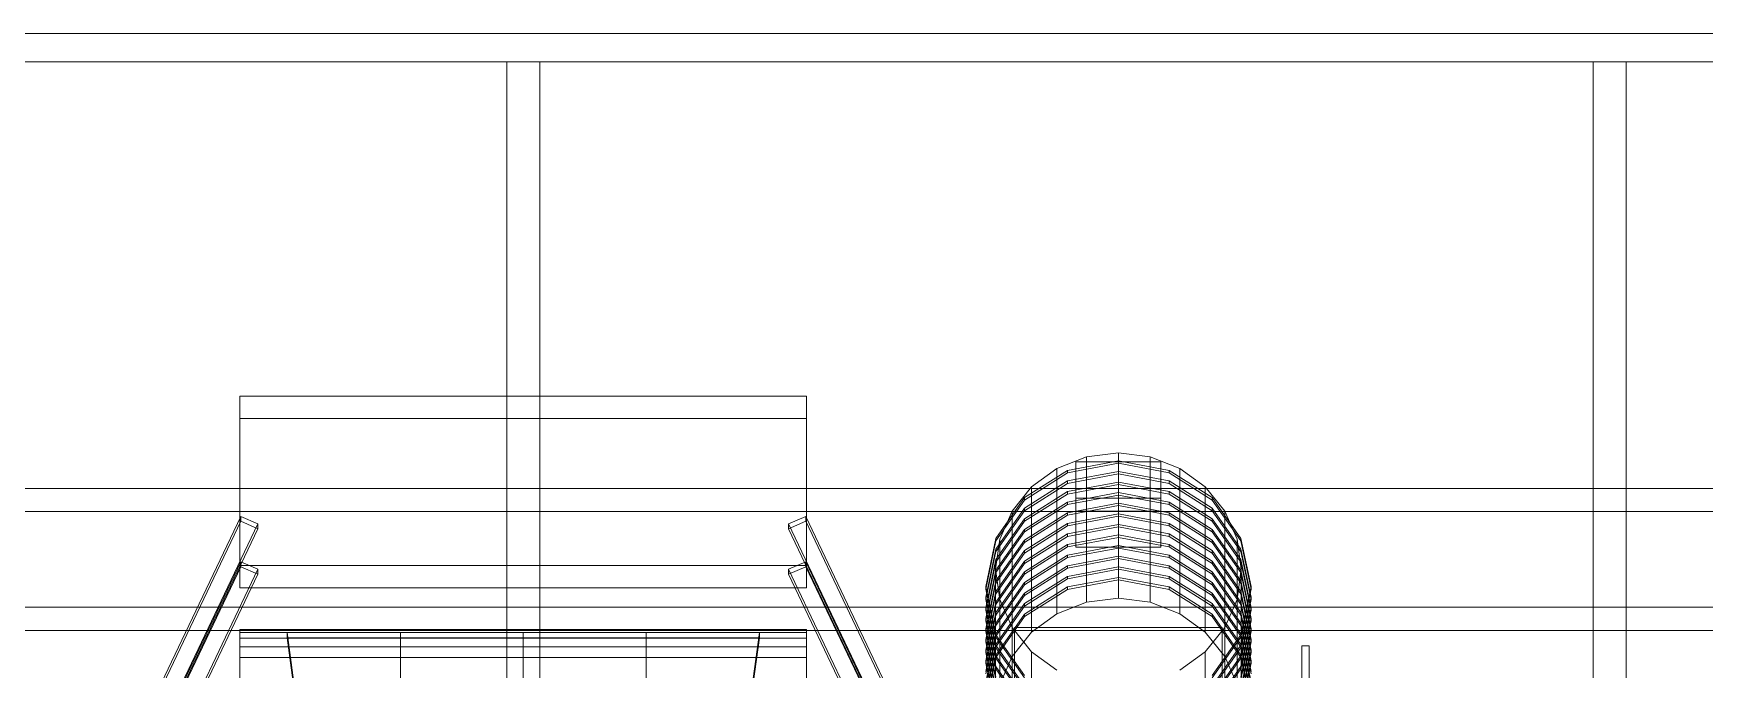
# Model space of a CAD drawing. Header units: millimetres. Extents: x -1970 to 59977, y -50268 to 6837.
# Drawn here: x -518 to 1250, y -32373 to -31700 of the extents above; entities that cross this region are included whole.
import ezdxf

# ---------------------------------------------------------------- set-up
doc = ezdxf.new("R2010")
doc.units = ezdxf.units.MM
for name, color, linetype, lineweight in [('frontal_C01', 7, 'Continuous', 0), ('frontal_C03', 7, 'Continuous', 0), ('frontal_tolva', 7, 'Continuous', 0)]:
    doc.layers.add(name, color=color, linetype=linetype, lineweight=lineweight)

msp = doc.modelspace()

# ---------------------------------------------------------------- linework, layer by layer
at = {"layer": 'frontal_C01'}
for p, q in [((-300, -32262.754), (-300, -32083.457)), ((-300, -32083.457), (300, -32083.457)), ((-300, -32107.141), (-300, -32083.457)), ((300, -32083.457), (300, -32262.754)), ((300, -32083.457), (300, -32107.141)), ((300, -32107.141), (-300, -32107.141)), ((-300, -32107.141), (-300, -32286.438)), ((300, -32286.438), (300, -32107.141)), ((565, -32160.089), (538.076, -32179.661)), ((596.354, -32147.786), (565, -32160.089)), ((565, -32313.773), (565, -32160.089)), ((630, -32151.987), (576.271, -32162.111)), ((576.271, -32164.673), (630, -32154.548)), ((585, -32191.379), (585, -32152.958)), ((585, -32152.958), (675, -32152.958)), ((585, -32205.063), (585, -32152.958)), ((630, -32143.589), (596.354, -32147.786)), ((596.354, -32301.469), (596.354, -32147.786)), ((663.646, -32147.786), (630, -32143.589)), ((630, -32297.273), (630, -32143.589)), ((683.729, -32162.111), (630, -32151.987)), ((630, -32154.548), (630, -32151.987)), ((630, -32154.548), (683.729, -32164.673)), ((695, -32160.089), (663.646, -32147.786)), ((663.646, -32301.469), (663.646, -32147.786)), ((675, -32152.958), (675, -32191.379)), ((675, -32152.958), (675, -32205.063)), ((721.924, -32179.661), (695, -32160.089)), ((695, -32313.773), (695, -32160.089)), ((576.271, -32162.111), (530.722, -32190.944)), ((530.722, -32193.506), (576.271, -32164.673)), ((576.271, -32173.318), (530.722, -32202.15)), ((530.722, -32204.712), (576.271, -32175.879)), ((576.271, -32164.673), (576.271, -32162.111)), ((630, -32163.193), (576.271, -32173.318)), ((576.271, -32175.879), (630, -32165.754)), ((576.271, -32175.879), (576.271, -32173.318)), ((630, -32174.399), (576.271, -32184.524)), ((576.271, -32187.085), (630, -32176.96)), ((683.729, -32173.318), (630, -32163.193)), ((630, -32165.754), (630, -32163.193)), ((630, -32165.754), (683.729, -32175.879)), ((683.729, -32184.524), (630, -32174.399)), ((630, -32176.96), (630, -32174.399)), ((630, -32176.96), (683.729, -32187.085)), ((729.278, -32190.944), (683.729, -32162.111)), ((683.729, -32164.673), (683.729, -32162.111)), ((683.729, -32164.673), (729.278, -32193.506)), ((729.278, -32202.15), (683.729, -32173.318)), ((683.729, -32175.879), (683.729, -32173.318)), ((683.729, -32175.879), (729.278, -32204.712)), ((530.722, -32190.944), (500.287, -32234.095)), ((500.287, -32236.657), (530.722, -32193.506)), ((538.076, -32179.661), (517.417, -32205.168)), ((576.271, -32184.524), (530.722, -32213.356)), ((530.722, -32215.918), (576.271, -32187.085)), ((530.722, -32193.506), (530.722, -32190.944)), ((576.271, -32195.73), (530.722, -32224.562)), ((538.076, -32333.345), (538.076, -32179.661)), ((576.271, -32187.085), (576.271, -32184.524)), ((630, -32185.605), (576.271, -32195.73)), ((576.271, -32198.291), (630, -32188.166)), ((576.271, -32198.291), (576.271, -32195.73)), ((675, -32191.379), (585, -32191.379)), ((585, -32191.379), (585, -32243.484)), ((683.729, -32195.73), (630, -32185.605)), ((630, -32188.166), (630, -32185.605)), ((630, -32188.166), (683.729, -32198.291)), ((675, -32243.484), (675, -32191.379)), ((729.278, -32213.356), (683.729, -32184.524)), ((683.729, -32187.085), (683.729, -32184.524)), ((683.729, -32187.085), (729.278, -32215.918)), ((729.278, -32224.562), (683.729, -32195.73)), ((683.729, -32198.291), (683.729, -32195.73)), ((742.583, -32205.168), (721.924, -32179.661)), ((721.924, -32333.345), (721.924, -32179.661)), ((759.713, -32234.095), (729.278, -32190.944)), ((729.278, -32193.506), (729.278, -32190.944)), ((729.278, -32193.506), (759.713, -32236.657)), ((-439.114, -32504.528), (-299.114, -32210.846)), ((-299.114, -32215.969), (-299.114, -32210.846)), ((-299.114, -32210.846), (-280.886, -32218.645)), ((280.886, -32218.645), (299.114, -32210.846)), ((299.114, -32210.846), (299.114, -32215.969)), ((299.114, -32210.846), (439.114, -32504.528)), ((530.722, -32202.15), (500.287, -32245.302)), ((500.287, -32247.863), (530.722, -32204.712)), ((530.722, -32213.356), (500.287, -32256.508)), ((517.417, -32205.168), (504.43, -32234.871)), ((517.417, -32358.851), (517.417, -32205.168)), ((530.722, -32227.124), (576.271, -32198.291)), ((530.722, -32204.712), (530.722, -32202.15)), ((576.271, -32206.936), (530.722, -32235.769)), ((530.722, -32238.33), (576.271, -32209.497)), ((530.722, -32215.918), (530.722, -32213.356)), ((630, -32196.811), (576.271, -32206.936)), ((576.271, -32209.497), (630, -32199.373)), ((576.271, -32209.497), (576.271, -32206.936)), ((630, -32208.017), (576.271, -32218.142)), ((576.271, -32220.703), (630, -32210.579)), ((675, -32205.063), (585, -32205.063)), ((585, -32205.063), (585, -32243.484)), ((683.729, -32206.936), (630, -32196.811)), ((630, -32199.373), (630, -32196.811)), ((630, -32199.373), (683.729, -32209.497)), ((683.729, -32218.142), (630, -32208.017)), ((630, -32210.579), (630, -32208.017)), ((630, -32210.579), (683.729, -32220.703)), ((675, -32243.484), (675, -32205.063)), ((683.729, -32198.291), (729.278, -32227.124)), ((729.278, -32235.769), (683.729, -32206.936)), ((683.729, -32209.497), (683.729, -32206.936)), ((683.729, -32209.497), (729.278, -32238.33)), ((759.713, -32245.302), (729.278, -32202.15)), ((729.278, -32204.712), (729.278, -32202.15)), ((729.278, -32204.712), (759.713, -32247.863)), ((759.713, -32256.508), (729.278, -32213.356)), ((729.278, -32215.918), (729.278, -32213.356)), ((755.57, -32234.871), (742.583, -32205.168)), ((742.583, -32358.851), (742.583, -32205.168)), ((-439.114, -32509.65), (-299.114, -32215.969)), ((-280.886, -32218.645), (-420.886, -32512.326)), ((-420.886, -32517.449), (-280.886, -32223.768)), ((-280.886, -32223.768), (-299.114, -32215.969)), ((-280.886, -32218.645), (-280.886, -32223.768)), ((299.114, -32215.969), (280.886, -32223.768)), ((280.886, -32223.768), (280.886, -32218.645)), ((420.886, -32512.326), (280.886, -32218.645)), ((420.886, -32517.449), (280.886, -32223.768)), ((439.114, -32509.65), (299.114, -32215.969)), ((500.287, -32259.069), (530.722, -32215.918)), ((530.722, -32224.562), (500.287, -32267.714)), ((500.287, -32270.275), (530.722, -32227.124)), ((576.271, -32218.142), (530.722, -32246.975)), ((530.722, -32249.536), (576.271, -32220.703)), ((530.722, -32227.124), (530.722, -32224.562)), ((576.271, -32229.348), (530.722, -32258.181)), ((576.271, -32220.703), (576.271, -32218.142)), ((630, -32219.223), (576.271, -32229.348)), ((576.271, -32231.909), (630, -32221.785)), ((576.271, -32231.909), (576.271, -32229.348)), ((630, -32230.429), (576.271, -32240.554)), ((683.729, -32229.348), (630, -32219.223)), ((630, -32221.785), (630, -32219.223)), ((630, -32221.785), (683.729, -32231.909)), ((683.729, -32240.554), (630, -32230.429)), ((630, -32232.991), (630, -32230.429)), ((729.278, -32246.975), (683.729, -32218.142)), ((683.729, -32220.703), (683.729, -32218.142)), ((683.729, -32220.703), (729.278, -32249.536)), ((729.278, -32258.181), (683.729, -32229.348)), ((683.729, -32231.909), (683.729, -32229.348)), ((729.278, -32215.918), (759.713, -32259.069)), ((759.713, -32267.714), (729.278, -32224.562)), ((729.278, -32227.124), (729.278, -32224.562)), ((729.278, -32227.124), (759.713, -32270.275)), ((500.287, -32234.095), (489.6, -32284.996)), ((489.6, -32287.557), (500.287, -32236.657)), ((500.287, -32245.302), (489.6, -32296.202)), ((489.6, -32298.763), (500.287, -32247.863)), ((504.43, -32234.871), (500, -32266.746)), ((500.287, -32236.657), (500.287, -32234.095)), ((530.722, -32235.769), (500.287, -32278.92)), ((500.287, -32281.481), (530.722, -32238.33)), ((500.287, -32247.863), (500.287, -32245.302)), ((530.722, -32246.975), (500.287, -32290.126)), ((504.43, -32388.554), (504.43, -32234.871)), ((530.722, -32260.742), (576.271, -32231.909)), ((530.722, -32238.33), (530.722, -32235.769)), ((576.271, -32240.554), (530.722, -32269.387)), ((530.722, -32271.948), (576.271, -32243.116)), ((530.722, -32249.536), (530.722, -32246.975)), ((576.271, -32243.116), (630, -32232.991)), ((576.271, -32243.116), (576.271, -32240.554)), ((630, -32241.636), (576.271, -32251.76)), ((576.271, -32254.322), (630, -32244.197)), ((585, -32243.484), (675, -32243.484)), ((630, -32232.991), (683.729, -32243.116)), ((683.729, -32251.76), (630, -32241.636)), ((630, -32244.197), (630, -32241.636)), ((630, -32244.197), (683.729, -32254.322)), ((683.729, -32231.909), (729.278, -32260.742)), ((729.278, -32269.387), (683.729, -32240.554)), ((683.729, -32243.116), (683.729, -32240.554)), ((683.729, -32243.116), (729.278, -32271.948)), ((759.713, -32278.92), (729.278, -32235.769)), ((729.278, -32238.33), (729.278, -32235.769)), ((729.278, -32238.33), (759.713, -32281.481)), ((759.713, -32290.126), (729.278, -32246.975)), ((729.278, -32249.536), (729.278, -32246.975)), ((760, -32266.746), (755.57, -32234.871)), ((755.57, -32388.554), (755.57, -32234.871)), ((770.4, -32284.996), (759.713, -32234.095)), ((759.713, -32236.657), (759.713, -32234.095)), ((759.713, -32236.657), (770.4, -32287.557)), ((770.4, -32296.202), (759.713, -32245.302)), ((759.713, -32247.863), (759.713, -32245.302)), ((759.713, -32247.863), (770.4, -32298.763)), ((-439.114, -32552.554), (-299.114, -32258.872)), ((-439.114, -32557.676), (-299.114, -32263.995)), ((300, -32262.754), (-300, -32262.754)), ((-300, -32262.754), (-300, -32286.438)), ((-299.114, -32263.995), (-299.114, -32258.872)), ((-299.114, -32258.872), (-280.886, -32266.671)), ((-280.886, -32271.794), (-299.114, -32263.995)), ((280.886, -32266.671), (299.114, -32258.872)), ((299.114, -32263.995), (280.886, -32271.794)), ((299.114, -32258.872), (299.114, -32263.995)), ((299.114, -32258.872), (439.114, -32552.554)), ((439.114, -32557.676), (299.114, -32263.995)), ((300, -32286.438), (300, -32262.754)), ((500.287, -32256.508), (489.6, -32307.408)), ((489.6, -32309.969), (500.287, -32259.069)), ((500.287, -32292.687), (530.722, -32249.536)), ((500.287, -32259.069), (500.287, -32256.508)), ((530.722, -32258.181), (500.287, -32301.332)), ((500.287, -32303.893), (530.722, -32260.742)), ((576.271, -32251.76), (530.722, -32280.593)), ((530.722, -32283.154), (576.271, -32254.322)), ((530.722, -32260.742), (530.722, -32258.181)), ((576.271, -32262.966), (530.722, -32291.799)), ((530.722, -32294.361), (576.271, -32265.528)), ((576.271, -32254.322), (576.271, -32251.76)), ((630, -32252.842), (576.271, -32262.966)), ((576.271, -32265.528), (630, -32255.403)), ((576.271, -32265.528), (576.271, -32262.966)), ((630, -32264.048), (576.271, -32274.172)), ((683.729, -32262.966), (630, -32252.842)), ((630, -32255.403), (630, -32252.842)), ((630, -32255.403), (683.729, -32265.528)), ((683.729, -32274.172), (630, -32264.048)), ((630, -32266.609), (630, -32264.048)), ((729.278, -32280.593), (683.729, -32251.76)), ((683.729, -32254.322), (683.729, -32251.76)), ((683.729, -32254.322), (729.278, -32283.154)), ((729.278, -32291.799), (683.729, -32262.966)), ((683.729, -32265.528), (683.729, -32262.966)), ((683.729, -32265.528), (729.278, -32294.361)), ((729.278, -32249.536), (759.713, -32292.687)), ((759.713, -32301.332), (729.278, -32258.181)), ((729.278, -32260.742), (729.278, -32258.181)), ((729.278, -32260.742), (759.713, -32303.893)), ((770.4, -32307.408), (759.713, -32256.508)), ((759.713, -32259.069), (759.713, -32256.508)), ((759.713, -32259.069), (770.4, -32309.969)), ((-280.886, -32266.671), (-420.886, -32560.352)), ((-420.886, -32565.475), (-280.886, -32271.794)), ((-280.886, -32266.671), (-280.886, -32271.794)), ((280.886, -32271.794), (280.886, -32266.671)), ((420.886, -32560.352), (280.886, -32266.671)), ((420.886, -32565.475), (280.886, -32271.794)), ((500.287, -32267.714), (489.6, -32318.614)), ((489.6, -32321.176), (500.287, -32270.275)), ((500.287, -32278.92), (489.6, -32329.82)), ((489.6, -32332.382), (500.287, -32281.481)), ((500, -32266.746), (504.43, -32298.621)), ((500, -32420.43), (500, -32266.746)), ((500.287, -32270.275), (500.287, -32267.714)), ((530.722, -32269.387), (500.287, -32312.538)), ((500.287, -32315.1), (530.722, -32271.948)), ((500.287, -32281.481), (500.287, -32278.92)), ((530.722, -32280.593), (500.287, -32323.744)), ((500.287, -32326.306), (530.722, -32283.154)), ((530.722, -32271.948), (530.722, -32269.387)), ((576.271, -32274.172), (530.722, -32303.005)), ((530.722, -32305.567), (576.271, -32276.734)), ((530.722, -32283.154), (530.722, -32280.593)), ((576.271, -32276.734), (630, -32266.609)), ((576.271, -32276.734), (576.271, -32274.172)), ((630, -32275.254), (576.271, -32285.379)), ((576.271, -32287.94), (630, -32277.815)), ((630, -32266.609), (683.729, -32276.734)), ((683.729, -32285.379), (630, -32275.254)), ((630, -32277.815), (630, -32275.254)), ((630, -32277.815), (683.729, -32287.94)), ((729.278, -32303.005), (683.729, -32274.172)), ((683.729, -32276.734), (683.729, -32274.172)), ((683.729, -32276.734), (729.278, -32305.567)), ((759.713, -32312.538), (729.278, -32269.387)), ((729.278, -32271.948), (729.278, -32269.387)), ((729.278, -32271.948), (759.713, -32315.1)), ((759.713, -32323.744), (729.278, -32280.593)), ((729.278, -32283.154), (729.278, -32280.593)), ((729.278, -32283.154), (759.713, -32326.306)), ((755.57, -32298.621), (760, -32266.746)), ((770.4, -32318.614), (759.713, -32267.714)), ((759.713, -32270.275), (759.713, -32267.714)), ((759.713, -32270.275), (770.4, -32321.176)), ((770.4, -32329.82), (759.713, -32278.92)), ((759.713, -32281.481), (759.713, -32278.92)), ((759.713, -32281.481), (770.4, -32332.382)), ((760, -32266.746), (760, -32420.43)), ((-300, -32286.438), (300, -32286.438)), ((489.6, -32284.996), (500.287, -32335.896)), ((489.6, -32287.557), (489.6, -32284.996)), ((500.287, -32338.458), (489.6, -32287.557)), ((500.287, -32290.126), (489.6, -32341.026)), ((489.6, -32343.588), (500.287, -32292.687)), ((489.6, -32296.202), (500.287, -32347.102)), ((489.6, -32298.763), (489.6, -32296.202)), ((500.287, -32349.664), (489.6, -32298.763)), ((500.287, -32301.332), (489.6, -32352.232)), ((500.287, -32292.687), (500.287, -32290.126)), ((530.722, -32291.799), (500.287, -32334.95)), ((500.287, -32337.512), (530.722, -32294.361)), ((500.287, -32303.893), (500.287, -32301.332)), ((504.43, -32298.621), (517.417, -32328.324)), ((504.43, -32452.305), (504.43, -32298.621)), ((576.271, -32285.379), (530.722, -32314.211)), ((530.722, -32316.773), (576.271, -32287.94)), ((530.722, -32294.361), (530.722, -32291.799)), ((565, -32313.773), (596.354, -32301.469)), ((576.271, -32287.94), (576.271, -32285.379)), ((596.354, -32301.469), (630, -32297.273)), ((630, -32297.273), (663.646, -32301.469)), ((663.646, -32301.469), (695, -32313.773)), ((729.278, -32314.211), (683.729, -32285.379)), ((683.729, -32287.94), (683.729, -32285.379)), ((683.729, -32287.94), (729.278, -32316.773)), ((759.713, -32334.95), (729.278, -32291.799)), ((729.278, -32294.361), (729.278, -32291.799)), ((729.278, -32294.361), (759.713, -32337.512)), ((742.583, -32328.324), (755.57, -32298.621)), ((755.57, -32452.305), (755.57, -32298.621)), ((759.713, -32335.896), (770.4, -32284.996)), ((770.4, -32287.557), (759.713, -32338.458)), ((770.4, -32341.026), (759.713, -32290.126)), ((759.713, -32292.687), (759.713, -32290.126)), ((759.713, -32292.687), (770.4, -32343.588)), ((759.713, -32347.102), (770.4, -32296.202)), ((770.4, -32298.763), (759.713, -32349.664)), ((770.4, -32352.232), (759.713, -32301.332)), ((759.713, -32303.893), (759.713, -32301.332)), ((770.4, -32284.996), (770.4, -32287.557)), ((770.4, -32296.202), (770.4, -32298.763)), ((489.6, -32354.794), (500.287, -32303.893)), ((489.6, -32307.408), (500.287, -32358.308)), ((489.6, -32309.969), (489.6, -32307.408)), ((500.287, -32360.87), (489.6, -32309.969)), ((500.287, -32312.538), (489.6, -32363.439)), ((489.6, -32366), (500.287, -32315.1)), ((489.6, -32318.614), (500.287, -32369.515)), ((489.6, -32321.176), (489.6, -32318.614)), ((530.722, -32303.005), (500.287, -32346.156)), ((500.287, -32348.718), (530.722, -32305.567)), ((500.287, -32315.1), (500.287, -32312.538)), ((530.722, -32314.211), (500.287, -32357.363)), ((500.287, -32359.924), (530.722, -32316.773)), ((530.722, -32305.567), (530.722, -32303.005)), ((530.722, -32316.773), (530.722, -32314.211)), ((538.076, -32333.345), (565, -32313.773)), ((695, -32313.773), (721.924, -32333.345)), ((759.713, -32346.156), (729.278, -32303.005)), ((729.278, -32305.567), (729.278, -32303.005)), ((729.278, -32305.567), (759.713, -32348.718)), ((759.713, -32357.363), (729.278, -32314.211)), ((729.278, -32316.773), (729.278, -32314.211)), ((729.278, -32316.773), (759.713, -32359.924)), ((759.713, -32303.893), (770.4, -32354.794)), ((759.713, -32358.308), (770.4, -32307.408)), ((770.4, -32309.969), (759.713, -32360.87)), ((770.4, -32363.439), (759.713, -32312.538)), ((759.713, -32315.1), (759.713, -32312.538)), ((759.713, -32315.1), (770.4, -32366)), ((759.713, -32369.515), (770.4, -32318.614)), ((770.4, -32307.408), (770.4, -32309.969)), ((770.4, -32318.614), (770.4, -32321.176)), ((-300, -32333.45), (-300, -32330.314)), ((-300, -32330.314), (-300, -32339.42)), ((300, -32330.314), (-300, -32330.314)), ((-300, -32348.614), (-300, -32333.45)), ((300, -32333.45), (-300, -32333.45)), ((-130, -32333.634), (-250, -32333.634)), ((-250, -32333.634), (-228.298, -32493.072)), ((-250, -32333.634), (-250, -32339.322)), ((-130, -32558.316), (-130, -32333.634)), ((0, -32333.634), (-130, -32333.634)), ((-130, -32339.322), (-130, -32333.634)), ((0, -32558.316), (0, -32333.634)), ((130, -32333.634), (0, -32333.634)), ((0, -32339.322), (0, -32333.634)), ((130, -32558.316), (130, -32333.634)), ((250, -32333.634), (130, -32333.634)), ((130, -32339.322), (130, -32333.634)), ((228.298, -32493.072), (250, -32333.634)), ((250, -32333.634), (250, -32339.322)), ((300, -32339.42), (300, -32330.314)), ((300, -32330.314), (300, -32333.45)), ((300, -32333.45), (300, -32348.614)), ((500.287, -32372.076), (489.6, -32321.176)), ((500.287, -32323.744), (489.6, -32374.645)), ((489.6, -32377.206), (500.287, -32326.306)), ((489.6, -32329.82), (500.287, -32380.721)), ((489.6, -32332.382), (489.6, -32329.82)), ((500.287, -32383.282), (489.6, -32332.382)), ((500.287, -32334.95), (489.6, -32385.851)), ((500.287, -32326.306), (500.287, -32323.744)), ((500.287, -32337.512), (500.287, -32334.95)), ((500.287, -32335.896), (530.722, -32379.048)), ((500.287, -32338.458), (500.287, -32335.896)), ((517.417, -32328.324), (538.076, -32353.831)), ((517.417, -32482.008), (517.417, -32328.324)), ((517.417, -32358.851), (538.076, -32333.345)), ((520, -32392.343), (520, -32328.308)), ((520, -32328.308), (740, -32328.308)), ((520, -32525.358), (520, -32328.308)), ((721.924, -32353.831), (742.583, -32328.324)), ((721.924, -32333.345), (742.583, -32358.851)), ((729.278, -32379.048), (759.713, -32335.896)), ((740, -32328.308), (740, -32392.343)), ((740, -32328.308), (740, -32525.358)), ((742.583, -32482.008), (742.583, -32328.324)), ((770.4, -32321.176), (759.713, -32372.076)), ((770.4, -32374.645), (759.713, -32323.744)), ((759.713, -32326.306), (759.713, -32323.744)), ((759.713, -32326.306), (770.4, -32377.206)), ((759.713, -32380.721), (770.4, -32329.82)), ((770.4, -32332.382), (759.713, -32383.282)), ((770.4, -32385.851), (759.713, -32334.95)), ((759.713, -32337.512), (759.713, -32334.95)), ((759.713, -32338.458), (759.713, -32335.896)), ((770.4, -32329.82), (770.4, -32332.382)), ((-300, -32339.42), (-300, -32360.146)), ((300, -32339.42), (-300, -32339.42)), ((-300, -32374.772), (-300, -32348.614)), ((300, -32348.614), (-300, -32348.614)), ((-228.298, -32498.76), (-250, -32339.322)), ((-250, -32339.322), (-130, -32339.322)), ((-130, -32339.322), (-130, -32564.003)), ((-130, -32339.322), (0, -32339.322)), ((0, -32339.322), (0, -32564.003)), ((0, -32339.322), (130, -32339.322)), ((130, -32339.322), (130, -32564.003)), ((130, -32339.322), (250, -32339.322)), ((250, -32339.322), (228.298, -32498.76)), ((300, -32360.146), (300, -32339.42)), ((300, -32348.614), (300, -32374.772)), ((489.6, -32388.412), (500.287, -32337.512)), ((489.6, -32341.026), (500.287, -32391.927)), ((489.6, -32343.588), (489.6, -32341.026)), ((500.287, -32394.488), (489.6, -32343.588)), ((500.287, -32346.156), (489.6, -32397.057)), ((489.6, -32399.618), (500.287, -32348.718)), ((489.6, -32352.232), (500.287, -32403.133)), ((489.6, -32354.794), (489.6, -32352.232)), ((500.287, -32405.694), (489.6, -32354.794)), ((530.722, -32381.609), (500.287, -32338.458)), ((500.287, -32348.718), (500.287, -32346.156)), ((500.287, -32347.102), (530.722, -32390.254)), ((500.287, -32349.664), (500.287, -32347.102)), ((530.722, -32392.815), (500.287, -32349.664)), ((538.076, -32353.831), (565, -32373.403)), ((538.076, -32507.514), (538.076, -32353.831)), ((695, -32373.403), (721.924, -32353.831)), ((721.924, -32507.514), (721.924, -32353.831)), ((759.713, -32338.458), (729.278, -32381.609)), ((729.278, -32390.254), (759.713, -32347.102)), ((759.713, -32349.664), (729.278, -32392.815)), ((759.713, -32337.512), (770.4, -32388.412)), ((759.713, -32391.927), (770.4, -32341.026)), ((770.4, -32343.588), (759.713, -32394.488)), ((770.4, -32397.057), (759.713, -32346.156)), ((759.713, -32348.718), (759.713, -32346.156)), ((759.713, -32349.664), (759.713, -32347.102)), ((759.713, -32348.718), (770.4, -32399.618)), ((759.713, -32403.133), (770.4, -32352.232)), ((770.4, -32354.794), (759.713, -32405.694)), ((770.4, -32341.026), (770.4, -32343.588)), ((770.4, -32352.232), (770.4, -32354.794)), ((824, -32557.274), (824, -32347.62)), ((824, -32347.62), (832, -32347.62)), ((824, -32347.62), (824, -32405.117)), ((832, -32347.62), (832, -32557.274)), ((832, -32405.117), (832, -32347.62)), ((-300, -32360.146), (-300, -32391.081)), ((300, -32360.146), (-300, -32360.146)), ((300, -32391.081), (300, -32360.146)), ((500.287, -32357.363), (489.6, -32408.263)), ((489.6, -32410.824), (500.287, -32359.924)), ((489.6, -32363.439), (500.287, -32414.339)), ((489.6, -32366), (489.6, -32363.439)), ((500.287, -32416.9), (489.6, -32366)), ((500.287, -32359.924), (500.287, -32357.363)), ((500.287, -32358.308), (530.722, -32401.46)), ((500.287, -32360.87), (500.287, -32358.308)), ((530.722, -32404.021), (500.287, -32360.87)), ((500.287, -32369.515), (530.722, -32412.666)), ((500.287, -32372.076), (500.287, -32369.515)), ((530.722, -32415.227), (500.287, -32372.076)), ((504.43, -32388.554), (517.417, -32358.851)), ((729.278, -32401.46), (759.713, -32358.308)), ((759.713, -32360.87), (729.278, -32404.021)), ((729.278, -32412.666), (759.713, -32369.515)), ((759.713, -32372.076), (729.278, -32415.227)), ((742.583, -32358.851), (755.57, -32388.554)), ((770.4, -32408.263), (759.713, -32357.363)), ((759.713, -32359.924), (759.713, -32357.363)), ((759.713, -32360.87), (759.713, -32358.308)), ((759.713, -32359.924), (770.4, -32410.824)), ((759.713, -32414.339), (770.4, -32363.439)), ((770.4, -32366), (759.713, -32416.9)), ((759.713, -32372.076), (759.713, -32369.515)), ((770.4, -32363.439), (770.4, -32366))]:
    msp.add_line(p, q, dxfattribs=at)
at = {"layer": 'frontal_C03'}
for p, q in [((-1300, -32181.172), (1300, -32181.172)), ((1300, -32205.534), (-1300, -32205.534)), ((1300, -32306.935), (-1300, -32306.935)), ((-1300, -32331.296), (1300, -32331.296))]:
    msp.add_line(p, q, dxfattribs=at)
at = {"layer": 'frontal_tolva'}
for p, q in [((-1725, -31700), (1725, -31700)), ((-1725, -31730), (1725, -31730)), ((-17.5, -32700), (-17.5, -31730)), ((-17.5, -31730), (17.5, -31730)), ((17.5, -32700), (17.5, -31730)), ((1132.5, -32700), (1132.5, -31730)), ((1132.5, -31730), (1167.5, -31730)), ((1167.5, -32700), (1167.5, -31730))]:
    msp.add_line(p, q, dxfattribs=at)

doc.saveas('drawing.dxf')
